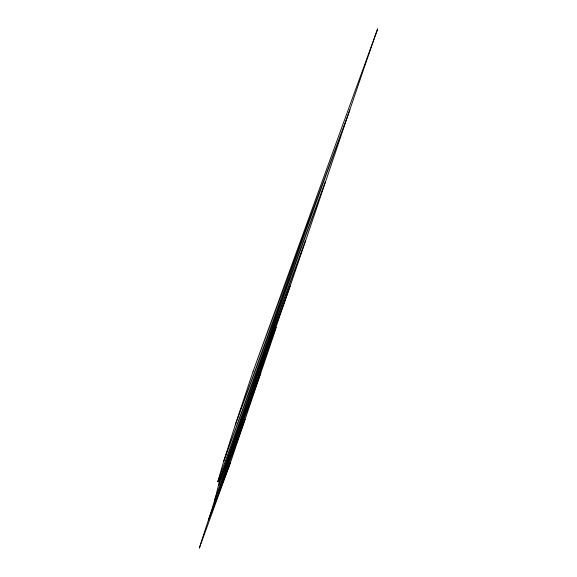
<?xml version="1.0" encoding="UTF-8"?>
<svg xmlns="http://www.w3.org/2000/svg" width="577" height="577" viewBox="0 0 577 577"><rect width="100%" height="100%" fill="white"/><g stroke="black" fill="none" stroke-linecap="round" stroke-linejoin="round"><path stroke-width="0.87" d="M253.123 371.263L235.265 424.903L223.674 461.355L217.825 481.672L219.303 480.966C277.501 332.179 324.981 179.606 377.661 28.85L253.123 371.263L349.878 109.796L235.265 424.903L325.233 182.101L223.674 461.355L305.601 240.306L217.825 481.672L290.137 286.185L219.303 480.966C214.932 503.88 205.939 525.791 199.339 548.15L230.36 462.848L276.304 327.303L218.784 485.466L260.768 373.088L214.521 500.245L245.059 419.342L208.441 520.036L230.36 462.848"/></g></svg>
